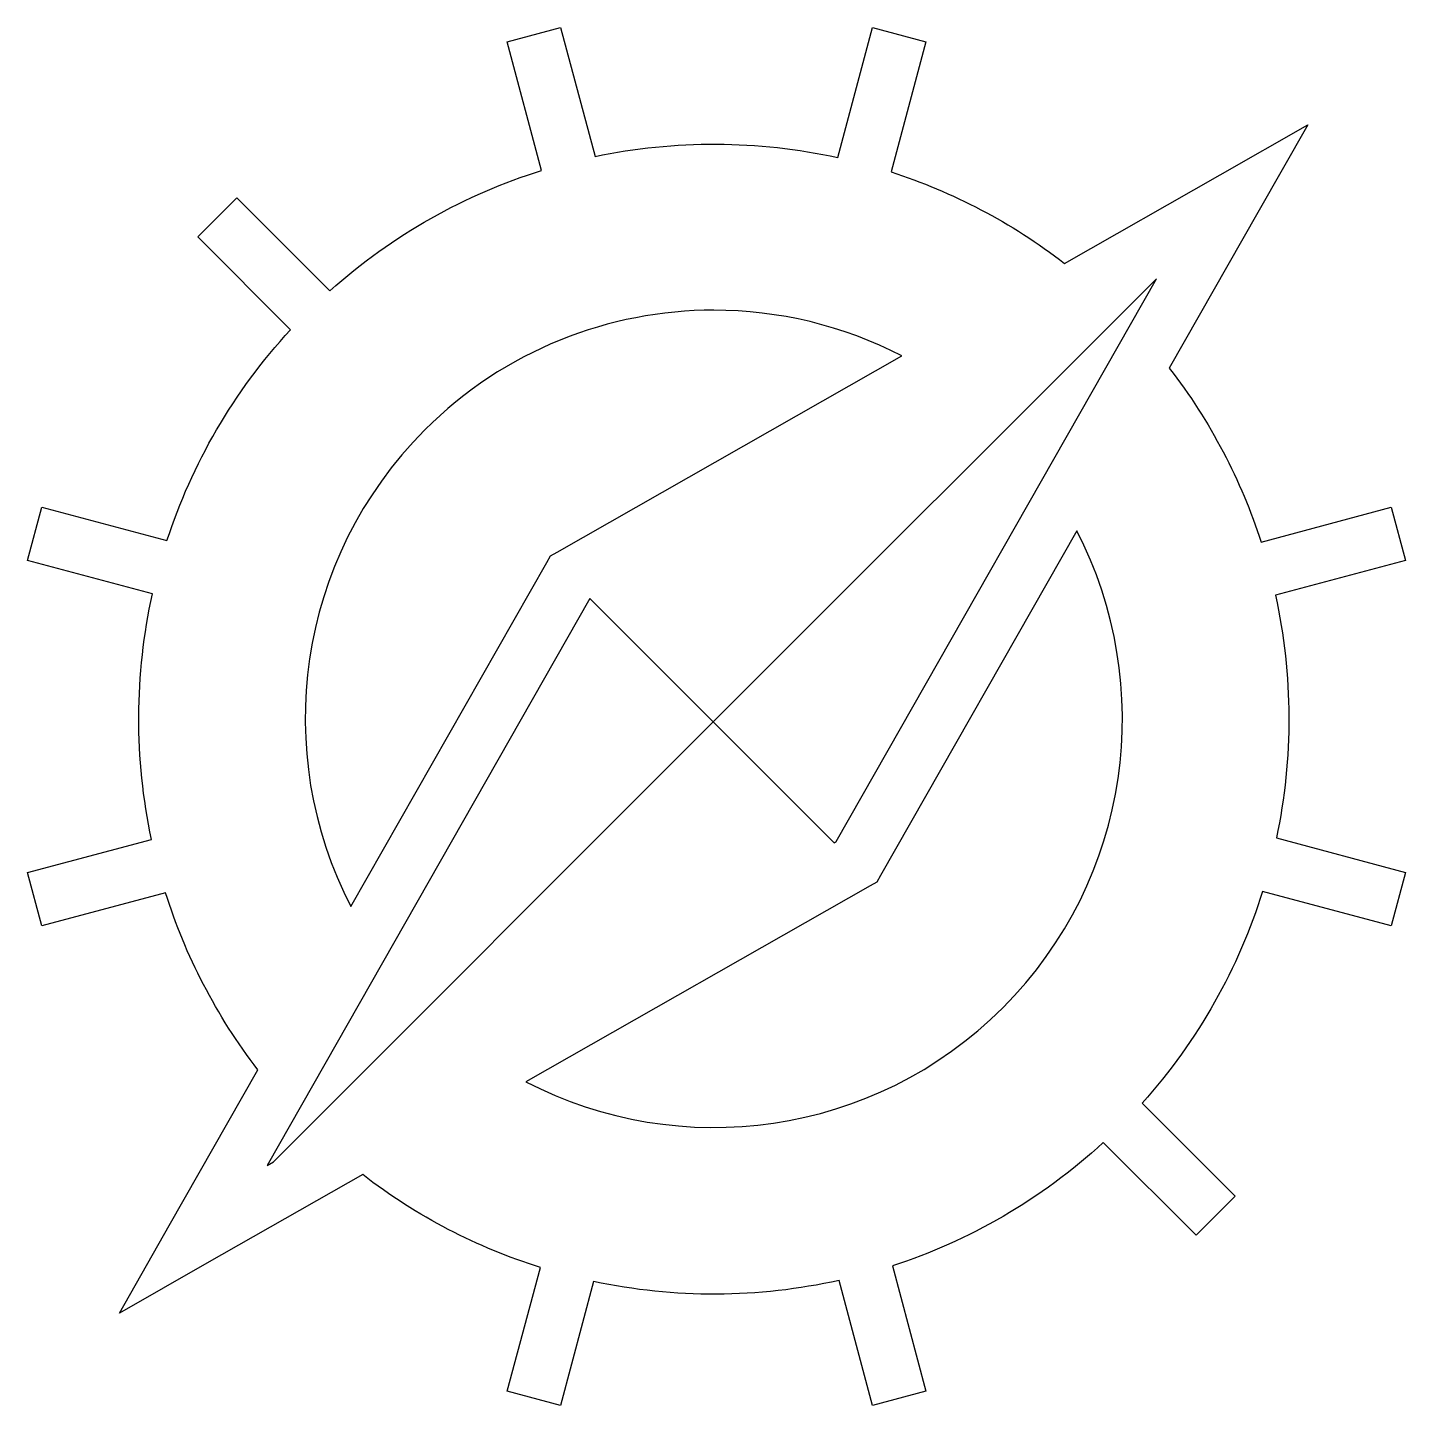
# Model space of a CAD drawing. Header units: centimetres. Extents: x -9.8 to 9.9, y -9.8 to 9.8.
import ezdxf

# ---------------------------------------------------------------- set-up
doc = ezdxf.new("R2010")
doc.units = ezdxf.units.CM
doc.header["$MEASUREMENT"] = 0
doc.layers.add('Layer 1', color=7, linetype='Continuous')

msp = doc.modelspace()

# ---------------------------------------------------------------- linework, layer by layer
at = {"layer": 'Layer 1'}
for points, knots in [([(-2.194, 9.82514), (-2.194, 9.82514), (-2.95437, 9.62088), (-2.95437, 9.62088), (-2.95437, 9.62088), (-2.95437, 9.62088), (-2.46286, 7.78792), (-2.46286, 7.78792), (-2.46286, 7.78792), (-3.55235, 7.44737), (-4.58475, 6.87486), (-5.48183, 6.06958), (-5.48183, 6.06958), (-5.48183, 6.06958), (-6.80886, 7.39651), (-6.80886, 7.39651), (-6.80886, 7.39651), (-6.80886, 7.39651), (-7.36624, 6.83905), (-7.36624, 6.83905), (-7.36624, 6.83905), (-7.36624, 6.83905), (-6.04318, 5.51607), (-6.04318, 5.51607), (-6.04318, 5.51607), (-6.86406, 4.62527), (-7.45218, 3.59616), (-7.80635, 2.50768), (-7.80635, 2.50768), (-7.80635, 2.50768), (-9.5906, 2.98599), (-9.5906, 2.98599), (-9.5906, 2.98599), (-9.5906, 2.98599), (-9.79482, 2.22431), (-9.79482, 2.22431), (-9.79482, 2.22431), (-9.79482, 2.22431), (-8.01322, 1.74726), (-8.01322, 1.74726), (-8.01322, 1.74726), (-8.26863, 0.59607), (-8.27285, -0.59964), (-8.02777, -1.75268), (-8.02777, -1.75268), (-8.02777, -1.75268), (-9.79478, -2.22563), (-9.79478, -2.22563), (-9.79478, -2.22563), (-9.79478, -2.22563), (-9.59056, -2.98735), (-9.59056, -2.98735), (-9.59056, -2.98735), (-9.59056, -2.98735), (-7.82743, -2.51423), (-7.82743, -2.51423), (-7.82743, -2.51423), (-7.5452, -3.40925), (-7.10577, -4.26525), (-6.50968, -5.03908), (-6.50968, -5.03908), (-6.50968, -5.03908), (-7.77345, -7.26083), (-7.77345, -7.26083), (-7.77345, -7.26083), (-7.77345, -7.26083), (-8.48229, -8.50871), (-8.48229, -8.50871), (-8.48229, -8.50871), (-8.48229, -8.50871), (-7.2358, -7.79852), (-7.2358, -7.79852), (-7.2358, -7.79852), (-7.2358, -7.79852), (-5.01536, -6.53475), (-5.01536, -6.53475), (-5.01536, -6.53475), (-4.23905, -7.13421), (-3.37992, -7.57588), (-2.48132, -7.85912), (-2.48132, -7.85912), (-2.48132, -7.85912), (-2.95444, -9.6236), (-2.95444, -9.6236), (-2.95444, -9.6236), (-2.95444, -9.6236), (-2.19403, -9.82643), (-2.19403, -9.82643), (-2.19403, -9.82643), (-2.19403, -9.82643), (-1.72099, -8.05938), (-1.72099, -8.05938), (-1.72099, -8.05938), (-0.56791, -8.30429), (0.62768, -8.29915), (1.77895, -8.04357), (1.77895, -8.04357), (1.77895, -8.04357), (2.25595, -9.82643), (2.25595, -9.82643), (2.25595, -9.82643), (2.25595, -9.82643), (3.01763, -9.6236), (3.01763, -9.6236), (3.01763, -9.6236), (3.01763, -9.6236), (2.53928, -7.83669), (2.53928, -7.83669), (2.53928, -7.83669), (3.62772, -7.48248), (4.65683, -6.89571), (5.54763, -6.07491), (5.54763, -6.07491), (5.54763, -6.07491), (6.87065, -7.39785), (6.87065, -7.39785), (6.87065, -7.39785), (6.87065, -7.39785), (7.42811, -6.84047), (7.42811, -6.84047), (7.42811, -6.84047), (7.42811, -6.84047), (6.10108, -5.51344), (6.10108, -5.51344), (6.10108, -5.51344), (6.90607, -4.6167), (7.47757, -3.58476), (7.81816, -2.49577), (7.81816, -2.49577), (7.81816, -2.49577), (9.65373, -2.98732), (9.65373, -2.98732), (9.65373, -2.98732), (9.65373, -2.98732), (9.85668, -2.22564), (9.85668, -2.22564), (9.85668, -2.22564), (9.85668, -2.22564), (8.0171, -1.73287), (8.0171, -1.73287), (8.0171, -1.73287), (8.25661, -0.59248), (8.25223, 0.5889), (8.00259, 1.72756), (8.00259, 1.72756), (8.00259, 1.72756), (9.85672, 2.2243), (9.85672, 2.2243), (9.85672, 2.2243), (9.85672, 2.2243), (9.65377, 2.98598), (9.65377, 2.98598), (9.65377, 2.98598), (9.65377, 2.98598), (7.79719, 2.48791), (7.79719, 2.48791), (7.79719, 2.48791), (7.5134, 3.36779), (7.07696, 4.20794), (6.48863, 4.96924), (6.48863, 4.96924), (6.48863, 4.96924), (7.7524, 7.18964), (7.7524, 7.18964), (7.7524, 7.18964), (7.7524, 7.18964), (8.46259, 8.43625), (8.46259, 8.43625), (8.46259, 8.43625), (8.46259, 8.43625), (7.21471, 7.72597), (7.21471, 7.72597), (7.21471, 7.72597), (7.21471, 7.72597), (4.99431, 6.4622), (4.99431, 6.4622), (4.99431, 6.4622), (4.23537, 7.04728), (3.39724, 7.48258), (2.52086, 7.76544), (2.52086, 7.76544), (2.52086, 7.76544), (3.01773, 9.62083), (3.01773, 9.62083), (3.01773, 9.62083), (3.01773, 9.62083), (2.25599, 9.82514), (2.25599, 9.82514), (2.25599, 9.82514), (2.25599, 9.82514), (1.75925, 7.97101), (1.75925, 7.97101), (1.75925, 7.97101), (0.62071, 8.22086), (-0.56083, 8.22613), (-1.70122, 7.98687), (-1.70122, 7.98687), (-1.70122, 7.98687), (-2.194, 9.82514), (-2.194, 9.82514)], [0, 0, 0, 0, 0.01960784, 0.01960784, 0.01960784, 0.01960784, 0.03921569, 0.03921569, 0.03921569, 0.03921569, 0.05882353, 0.05882353, 0.05882353, 0.05882353, 0.07843137, 0.07843137, 0.07843137, 0.07843137, 0.09803922, 0.09803922, 0.09803922, 0.09803922, 0.11764706, 0.11764706, 0.11764706, 0.11764706, 0.1372549, 0.1372549, 0.1372549, 0.1372549, 0.15686275, 0.15686275, 0.15686275, 0.15686275, 0.17647059, 0.17647059, 0.17647059, 0.17647059, 0.19607843, 0.19607843, 0.19607843, 0.19607843, 0.21568627, 0.21568627, 0.21568627, 0.21568627, 0.23529412, 0.23529412, 0.23529412, 0.23529412, 0.25490196, 0.25490196, 0.25490196, 0.25490196, 0.2745098, 0.2745098, 0.2745098, 0.2745098, 0.29411765, 0.29411765, 0.29411765, 0.29411765, 0.31372549, 0.31372549, 0.31372549, 0.31372549, 0.33333333, 0.33333333, 0.33333333, 0.33333333, 0.35294118, 0.35294118, 0.35294118, 0.35294118, 0.37254902, 0.37254902, 0.37254902, 0.37254902, 0.39215686, 0.39215686, 0.39215686, 0.39215686, 0.41176471, 0.41176471, 0.41176471, 0.41176471, 0.43137255, 0.43137255, 0.43137255, 0.43137255, 0.45098039, 0.45098039, 0.45098039, 0.45098039, 0.47058824, 0.47058824, 0.47058824, 0.47058824, 0.49019608, 0.49019608, 0.49019608, 0.49019608, 0.50980392, 0.50980392, 0.50980392, 0.50980392, 0.52941176, 0.52941176, 0.52941176, 0.52941176, 0.54901961, 0.54901961, 0.54901961, 0.54901961, 0.56862745, 0.56862745, 0.56862745, 0.56862745, 0.58823529, 0.58823529, 0.58823529, 0.58823529, 0.60784314, 0.60784314, 0.60784314, 0.60784314, 0.62745098, 0.62745098, 0.62745098, 0.62745098, 0.64705882, 0.64705882, 0.64705882, 0.64705882, 0.66666667, 0.66666667, 0.66666667, 0.66666667, 0.68627451, 0.68627451, 0.68627451, 0.68627451, 0.70588235, 0.70588235, 0.70588235, 0.70588235, 0.7254902, 0.7254902, 0.7254902, 0.7254902, 0.74509804, 0.74509804, 0.74509804, 0.74509804, 0.76470588, 0.76470588, 0.76470588, 0.76470588, 0.78431373, 0.78431373, 0.78431373, 0.78431373, 0.80392157, 0.80392157, 0.80392157, 0.80392157, 0.82352941, 0.82352941, 0.82352941, 0.82352941, 0.84313725, 0.84313725, 0.84313725, 0.84313725, 0.8627451, 0.8627451, 0.8627451, 0.8627451, 0.88235294, 0.88235294, 0.88235294, 0.88235294, 0.90196078, 0.90196078, 0.90196078, 0.90196078, 0.92156863, 0.92156863, 0.92156863, 0.92156863, 0.94117647, 0.94117647, 0.94117647, 0.94117647, 0.96078431, 0.96078431, 0.96078431, 0.96078431, 1, 1, 1, 1]), ([(6.30538, 6.24086), (6.30538, 6.24086), (1.73943, -1.78425), (1.73943, -1.78425), (1.73943, -1.78425), (1.73943, -1.78425), (1.7078, -1.80268), (1.7078, -1.80268), (1.7078, -1.80268), (1.7078, -1.80268), (-0.01451, -0.07906), (-0.01451, -0.07906), (-0.01451, -0.07906), (-0.01451, -0.07906), (-6.28573, -6.35028), (-6.28573, -6.35028), (-6.28573, -6.35028), (-6.28573, -6.35028), (-6.37791, -6.40299), (-6.37791, -6.40299), (-6.37791, -6.40299), (-6.37791, -6.40299), (-1.77633, 1.68272), (-1.77633, 1.68272), (-1.77633, 1.68272), (-1.77633, 1.68272), (-0.01455, -0.07906), (-0.01455, -0.07906), (-0.01455, -0.07906), (-0.01455, -0.07906), (6.30546, 6.24086), (6.30546, 6.24086), (6.30546, 6.24086), (6.30546, 6.24086), (6.30538, 6.24086), (6.30538, 6.24086)], [0, 0, 0, 0, 0.1, 0.1, 0.1, 0.1, 0.2, 0.2, 0.2, 0.2, 0.3, 0.3, 0.3, 0.3, 0.4, 0.4, 0.4, 0.4, 0.5, 0.5, 0.5, 0.5, 0.6, 0.6, 0.6, 0.6, 0.7, 0.7, 0.7, 0.7, 0.8, 0.8, 0.8, 0.8, 1, 1, 1, 1]), ([(-0.00658, 5.79413), (0.91513, 5.79413), (1.83688, 5.57629), (2.67505, 5.14179), (2.67505, 5.14179), (2.67505, 5.14179), (-2.24279, 2.34428), (-2.24279, 2.34428), (-2.24279, 2.34428), (-2.24279, 2.34428), (-2.3364, 2.2903), (-2.3364, 2.2903), (-2.3364, 2.2903), (-2.3364, 2.2903), (-2.39038, 2.19669), (-2.39038, 2.19669), (-2.39038, 2.19669), (-2.39038, 2.19669), (-5.18401, -2.71191), (-5.18401, -2.71191), (-5.18401, -2.71191), (-6.3201, -0.51749), (-5.96901, 2.24717), (-4.12855, 4.08767), (-4.12855, 4.08767), (-2.99044, 5.2257), (-1.49811, 5.79412), (-0.00663, 5.79412), (-0.00663, 5.79412), (-0.00663, 5.79412), (-0.00658, 5.79413), (-0.00658, 5.79413)], [0, 0, 0, 0, 0.11111111, 0.11111111, 0.11111111, 0.11111111, 0.22222222, 0.22222222, 0.22222222, 0.22222222, 0.33333333, 0.33333333, 0.33333333, 0.33333333, 0.44444444, 0.44444444, 0.44444444, 0.44444444, 0.55555556, 0.55555556, 0.55555556, 0.55555556, 0.66666667, 0.66666667, 0.66666667, 0.66666667, 0.77777778, 0.77777778, 0.77777778, 0.77777778, 1, 1, 1, 1]), ([(5.16827, 2.64865), (6.30655, 0.45364), (5.95555, -2.31334), (4.11399, -4.15486), (4.11399, -4.15486), (2.27294, -5.996), (-0.49341, -6.34781), (-2.68821, -5.21045), (-2.68821, -5.21045), (-2.68821, -5.21045), (2.22174, -2.41547), (2.22174, -2.41547), (2.22174, -2.41547), (2.22174, -2.41547), (2.31662, -2.36276), (2.31662, -2.36276), (2.31662, -2.36276), (2.31662, -2.36276), (2.36933, -2.26788), (2.36933, -2.26788), (2.36933, -2.26788), (2.36933, -2.26788), (5.16823, 2.64857), (5.16823, 2.64857), (5.16823, 2.64857), (5.16823, 2.64857), (5.16827, 2.64865), (5.16827, 2.64865)], [0, 0, 0, 0, 0.125, 0.125, 0.125, 0.125, 0.25, 0.25, 0.25, 0.25, 0.375, 0.375, 0.375, 0.375, 0.5, 0.5, 0.5, 0.5, 0.625, 0.625, 0.625, 0.625, 0.75, 0.75, 0.75, 0.75, 1, 1, 1, 1])]:
    msp.add_open_spline(points, degree=3, knots=knots, dxfattribs=at)

doc.saveas('drawing.dxf')
